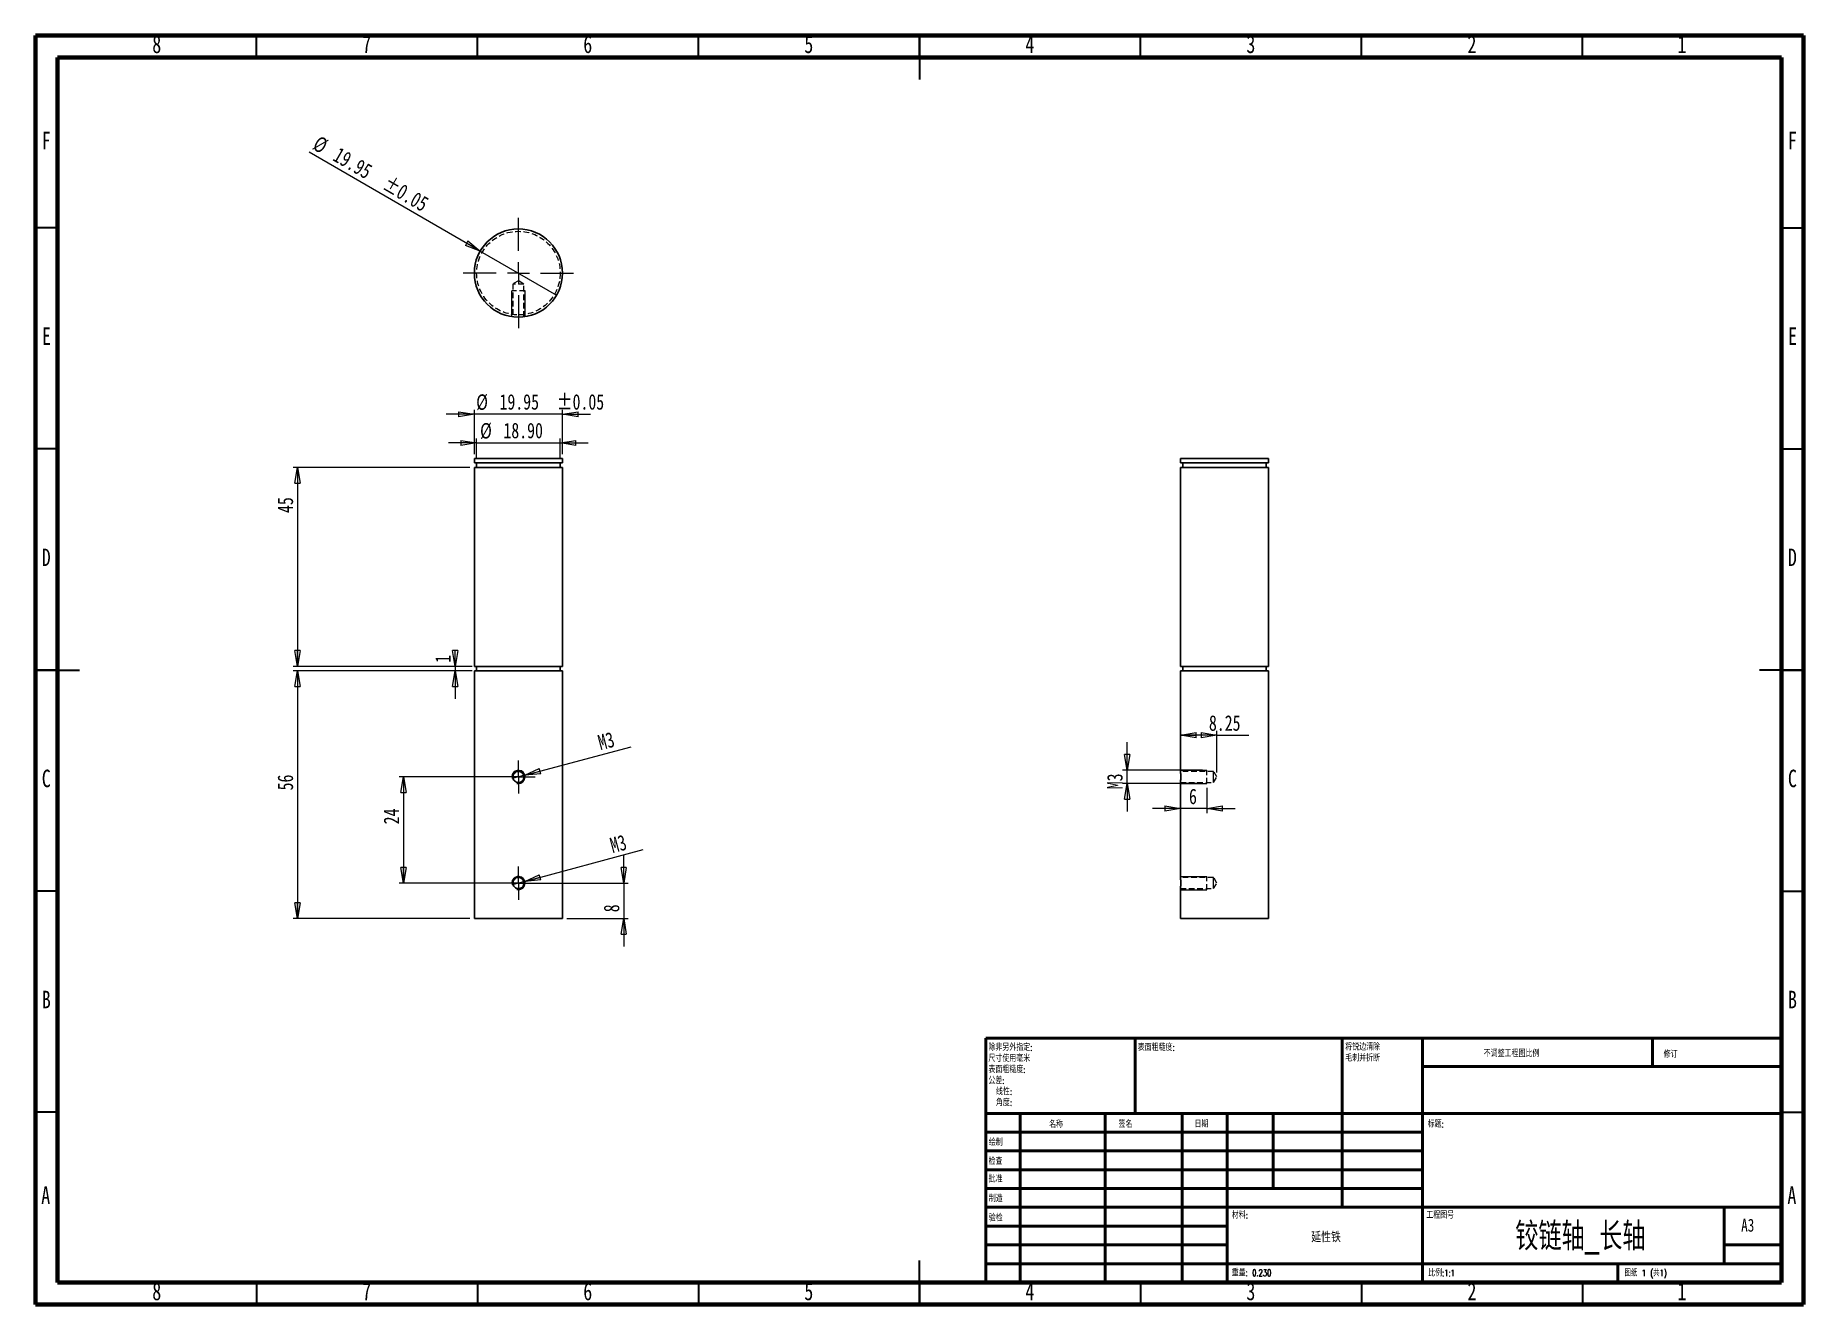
# Model space of a CAD drawing. Header units: millimetres. Extents: x 15 to 415, y 5 to 292.
import ezdxf

# ---------------------------------------------------------------- set-up
doc = ezdxf.new("R2010")
doc.units = ezdxf.units.MM
doc.linetypes.add('HIDDEN', pattern=[1.905, 1.27, -0.635])
doc.styles.add('SLDTEXTSTYLE0', font='TXT', dxfattribs={"width": 0.75})
doc.styles.add('SLDTEXTSTYLE1', font='TXT', dxfattribs={"width": 0.75, "bigfont": 'bigfont'})
doc.styles.add('SLDTEXTSTYLE2', font='TXT', dxfattribs={"width": 0.694444, "bigfont": 'bigfont'})
doc.dimstyles.new('SLDDIMSTYLE0', dxfattribs={"dimtxt": 3.5, "dimasz": 3.556, "dimexe": 0, "dimexo": 0.0625, "dimgap": 0.875, "dimtad": 1, "dimrnd": 1e-09, "dimzin": 12, "dimdsep": 46, "dimtxsty": 'SLDTEXTSTYLE0', "dimblk1": 'CLOSED', "dimblk2": 'CLOSED', "dimsah": 1, "dimcen": 0.09, "dimadec": 0, "dimazin": 3, "dimtfac": 1, "dimtofl": 0, "dimtmove": 0, "dimatfit": 3, "dimldrblk": 'CLOSED', "dimfxl": 1, "dimfrac": 2, "dimtolj": 1, "dimtzin": 12, "dimarcsym": 0})
doc.dimstyles.new('SLDDIMSTYLE1', dxfattribs={"dimtxt": 3.5, "dimasz": 3.556, "dimexe": 0, "dimexo": 0.0625, "dimgap": 0.875, "dimtad": 1, "dimrnd": 1e-09, "dimzin": 12, "dimdsep": 46, "dimtxsty": 'SLDTEXTSTYLE0', "dimblk1": 'CLOSED', "dimblk2": 'CLOSED', "dimsah": 1, "dimcen": 0.09, "dimadec": 0, "dimazin": 3, "dimtol": 1, "dimtp": 0.05, "dimtm": 0.05, "dimtfac": 1, "dimtmove": 0, "dimatfit": 0, "dimldrblk": 'CLOSED', "dimfxl": 1, "dimfrac": 2, "dimtolj": 1, "dimarcsym": 0})
doc.dimstyles.new('SLDDIMSTYLE2', dxfattribs={"dimtxt": 3.5, "dimasz": 3.556, "dimexe": 0, "dimexo": 0.0625, "dimgap": 0.875, "dimtad": 1, "dimrnd": 1e-09, "dimzin": 4, "dimdsep": 46, "dimtxsty": 'SLDTEXTSTYLE0', "dimblk1": 'CLOSED', "dimblk2": 'CLOSED', "dimsah": 1, "dimcen": 0.09, "dimadec": 0, "dimazin": 1, "dimtfac": 1, "dimtmove": 0, "dimatfit": 0, "dimldrblk": 'CLOSED', "dimfxl": 1, "dimfrac": 2, "dimtolj": 1, "dimtzin": 12, "dimarcsym": 0})
doc.dimstyles.new('SLDDIMSTYLE3', dxfattribs={"dimtxt": 3.5, "dimasz": 3.556, "dimexe": 0, "dimexo": 0.0625, "dimgap": 0.875, "dimtad": 1, "dimrnd": 1e-09, "dimzin": 12, "dimdsep": 46, "dimtxsty": 'SLDTEXTSTYLE0', "dimblk1": 'CLOSED', "dimblk2": 'CLOSED', "dimsah": 1, "dimcen": 0.09, "dimadec": 0, "dimazin": 3, "dimtfac": 1, "dimtmove": 0, "dimatfit": 0, "dimldrblk": 'CLOSED', "dimfxl": 1, "dimfrac": 2, "dimtolj": 1, "dimtzin": 12, "dimarcsym": 0})
doc.dimstyles.new('SLDDIMSTYLE4', dxfattribs={"dimtxt": 3.5, "dimasz": 3.556, "dimexe": 0, "dimexo": 0.0625, "dimgap": 0.875, "dimtad": 1, "dimrnd": 1e-09, "dimzin": 12, "dimdsep": 46, "dimtxsty": 'SLDTEXTSTYLE0', "dimblk1": 'NONE', "dimblk2": 'CLOSED', "dimsah": 1, "dimcen": 0, "dimadec": 0, "dimazin": 3, "dimtfac": 1, "dimtmove": 0, "dimatfit": 3, "dimldrblk": 'NONE', "dimfxl": 1, "dimfrac": 2, "dimtolj": 1, "dimtzin": 12, "dimarcsym": 0})
doc.dimstyles.new('SLDDIMSTYLE5', dxfattribs={"dimtxt": 3.5, "dimasz": 3.556, "dimexe": 0, "dimexo": 0.0625, "dimgap": 0.875, "dimtad": 1, "dimrnd": 1e-09, "dimzin": 12, "dimdsep": 46, "dimtxsty": 'SLDTEXTSTYLE0', "dimblk1": 'NONE', "dimblk2": 'CLOSED', "dimsah": 1, "dimcen": 0, "dimadec": 0, "dimazin": 3, "dimtol": 1, "dimtp": 0.05, "dimtm": 0.05, "dimtfac": 1, "dimtmove": 0, "dimatfit": 3, "dimldrblk": 'NONE', "dimfxl": 1, "dimfrac": 2, "dimtolj": 1, "dimarcsym": 0})

# ---------------------------------------------------------------- blocks, each defined once
blk = doc.blocks.new('SW_NOTE_0')
at = {"color": 0, "linetype": 'Continuous', "lineweight": 0, "char_height": 1.5, "attachment_point": 1, "style": 'SLDTEXTSTYLE1'}
for s, insert in [('\\M+18F9C\\M+194F1另\\M+18A4F\\M+18E77\\M+192E8:', (0, 1.93)), ('\\M+1955C\\M+196CA\\M+19165糙\\M+19378:', (0, -3.07)), ('\\M+18EDA\\M+190A1\\M+18E67\\M+19770\\M+19F7C\\M+195C4', (0, -0.57)), ('\\M+18CF6\\M+18DB7:', (0, -5.57)), ('线\\M+190AB:', (1.69, -8.07)), ('\\M+18A70\\M+19378:', (1.69, -10.57))]:
    blk.add_mtext(s, dxfattribs=dict(at, insert=insert))
blk = doc.blocks.new('SW_NOTE_1')
at = {"color": 0, "linetype": 'Continuous', "lineweight": 0, "char_height": 1.5, "attachment_point": 1, "style": 'SLDTEXTSTYLE1'}
for s, insert in [('\\M+18FAB锐边\\M+190B4\\M+18F9C', (0, 1.93)), ('\\M+196D1\\M+18E68\\M+19BF3\\M+190DC\\M+19266', (0, -0.57))]:
    blk.add_mtext(s, dxfattribs=dict(at, insert=insert))
blk = doc.blocks.new('_Closed')
at = {"color": 0, "linetype": 'ByBlock', "lineweight": -2}
for p, q in [((-1, 0.166667), (0, 0)), ((-1, 0.166667), (-1, -0.166667)), ((0, 0), (-1, -0.166667)), ((0, 0), (-1, 0))]:
    blk.add_line(p, q, dxfattribs=at)
blk = doc.blocks.new('_D')
at = {"color": 7, "linetype": 'Continuous', "lineweight": 18}
for p, q in [((113.3, 194.32), (73.3, 194.32)), ((74.3, 194.32), (74.3, 149.32)), ((113.3, 149.32), (73.3, 149.32))]:
    blk.add_line(p, q, dxfattribs=at)
at = {"color": 7, "linetype": 'Continuous', "lineweight": 18, "xscale": 3.556, "yscale": 3.556}
for p, rotation in [((74.3, 194.32), 90), ((74.3, 149.32), 270)]:
    blk.add_blockref('_Closed', p, dxfattribs=dict(at, rotation=rotation))
at = {"color": 7, "linetype": 'Continuous', "lineweight": 18, "insert": (69.79, 184), "char_height": 3.5, "attachment_point": 1, "rotation": 90, "style": 'SLDTEXTSTYLE0'}
blk.add_mtext('45', dxfattribs=at)
blk = doc.blocks.new('_D_1')
at = {"color": 7, "linetype": 'Continuous', "lineweight": 18}
for p, q in [((114.3, 206.32), (107.95, 206.32)), ((114.3, 197.32), (114.3, 207.32)), ((134.25, 206.32), (114.3, 206.32)), ((134.25, 197.32), (134.25, 207.32)), ((134.25, 206.32), (140.6, 206.32))]:
    blk.add_line(p, q, dxfattribs=at)
at = {"color": 7, "linetype": 'Continuous', "lineweight": 18, "xscale": 3.556, "yscale": 3.556}
blk.add_blockref('_Closed', (114.3, 206.32), dxfattribs=at)
at = {"color": 7, "linetype": 'Continuous', "lineweight": 18, "xscale": 3.556, "yscale": 3.556, "rotation": 180}
blk.add_blockref('_Closed', (134.25, 206.32), dxfattribs=at)
at = {"color": 7, "linetype": 'Continuous', "lineweight": 18, "char_height": 3.5, "attachment_point": 1, "style": 'SLDTEXTSTYLE0'}
for s, insert in [('%%c', (114.72, 210.83)), ('19.95', (120, 210.88)), ('±0.05', (132.95, 210.88))]:
    blk.add_mtext(s, dxfattribs=dict(at, insert=insert))
blk = doc.blocks.new('_D_2')
at = {"color": 7, "linetype": 'Continuous', "lineweight": 18}
for p, q in [((114.82, 196.32), (114.82, 200.83)), ((133.72, 196.32), (133.72, 200.83)), ((114.82, 199.83), (108.47, 199.83)), ((114.82, 199.83), (133.72, 199.83)), ((133.72, 199.83), (140.07, 199.83))]:
    blk.add_line(p, q, dxfattribs=at)
at = {"color": 7, "linetype": 'Continuous', "lineweight": 18, "xscale": 3.556, "yscale": 3.556}
blk.add_blockref('_Closed', (114.82, 199.83), dxfattribs=at)
at = {"color": 7, "linetype": 'Continuous', "lineweight": 18, "xscale": 3.556, "yscale": 3.556, "rotation": 180}
blk.add_blockref('_Closed', (133.72, 199.83), dxfattribs=at)
at = {"color": 7, "linetype": 'Continuous', "lineweight": 18, "char_height": 3.5, "attachment_point": 1, "style": 'SLDTEXTSTYLE0'}
for s, insert in [('%%c', (115.6, 204.34)), ('18.90', (120.88, 204.4))]:
    blk.add_mtext(s, dxfattribs=dict(at, insert=insert))
blk = doc.blocks.new('_D_3')
at = {"color": 7, "linetype": 'Continuous', "lineweight": 18}
for p, q in [((109.96, 149.32), (109.96, 152.73)), ((113.82, 149.32), (108.96, 149.32)), ((113.82, 148.32), (108.96, 148.32)), ((109.96, 149.32), (109.96, 148.32)), ((109.96, 148.32), (109.96, 141.97))]:
    blk.add_line(p, q, dxfattribs=at)
at = {"color": 7, "linetype": 'Continuous', "lineweight": 18, "xscale": 3.556, "yscale": 3.556}
for p, rotation in [((109.96, 149.32), 270), ((109.96, 148.32), 90)]:
    blk.add_blockref('_Closed', p, dxfattribs=dict(at, rotation=rotation))
at = {"color": 7, "linetype": 'Continuous', "lineweight": 18, "insert": (105.45, 150.14), "char_height": 3.5, "attachment_point": 1, "rotation": 90, "style": 'SLDTEXTSTYLE0'}
blk.add_mtext('1', dxfattribs=at)
blk = doc.blocks.new('_D_4')
at = {"color": 7, "linetype": 'Continuous', "lineweight": 18}
for p, q in [((113.3, 148.32), (73.3, 148.32)), ((74.3, 148.32), (74.3, 92.32)), ((113.3, 92.32), (73.3, 92.32))]:
    blk.add_line(p, q, dxfattribs=at)
at = {"color": 7, "linetype": 'Continuous', "lineweight": 18, "xscale": 3.556, "yscale": 3.556}
for p, rotation in [((74.3, 148.32), 90), ((74.3, 92.32), 270)]:
    blk.add_blockref('_Closed', p, dxfattribs=dict(at, rotation=rotation))
at = {"color": 7, "linetype": 'Continuous', "lineweight": 18, "insert": (69.79, 121.28), "char_height": 3.5, "attachment_point": 1, "rotation": 90, "style": 'SLDTEXTSTYLE0'}
blk.add_mtext('56', dxfattribs=at)
blk = doc.blocks.new('_D_5')
at = {"color": 7, "linetype": 'Continuous', "lineweight": 18}
for q in [(152.49, 107.88), (122.83, 99.93)]:
    blk.add_line((125.72, 100.71), q, dxfattribs=at)
at = {"color": 7, "linetype": 'Continuous', "lineweight": 18, "xscale": 3.556, "yscale": 3.556, "rotation": 195}
blk.add_blockref('_Closed', (125.72, 100.71), dxfattribs=at)
at = {"color": 7, "linetype": 'Continuous', "lineweight": 18, "insert": (144.68, 110.44), "char_height": 3.5, "attachment_point": 1, "rotation": 15, "style": 'SLDTEXTSTYLE0'}
blk.add_mtext('M3', dxfattribs=at)
blk = doc.blocks.new('_None')
blk = doc.blocks.new('_D_6')
at = {"color": 7, "linetype": 'Continuous', "lineweight": 18}
for q in [(149.74, 131.14), (122.83, 123.93)]:
    blk.add_line((125.72, 124.71), q, dxfattribs=at)
at = {"color": 7, "linetype": 'Continuous', "lineweight": 18, "xscale": 3.556, "yscale": 3.556, "rotation": 195}
blk.add_blockref('_Closed', (125.72, 124.71), dxfattribs=at)
at = {"color": 7, "linetype": 'Continuous', "lineweight": 18, "insert": (141.94, 133.7), "char_height": 3.5, "attachment_point": 1, "rotation": 15, "style": 'SLDTEXTSTYLE0'}
blk.add_mtext('M3', dxfattribs=at)
blk = doc.blocks.new('_D_7')
at = {"color": 7, "linetype": 'Continuous', "lineweight": 18}
for p, q in [((148.09, 100.32), (148.09, 106.67)), ((125.27, 100.32), (149.09, 100.32)), ((148.09, 100.32), (148.09, 92.32)), ((135.25, 92.32), (149.09, 92.32)), ((148.09, 92.32), (148.09, 85.97))]:
    blk.add_line(p, q, dxfattribs=at)
at = {"color": 7, "linetype": 'Continuous', "lineweight": 18, "xscale": 3.556, "yscale": 3.556}
for p, rotation in [((148.09, 100.32), 270), ((148.09, 92.32), 90)]:
    blk.add_blockref('_Closed', p, dxfattribs=dict(at, rotation=rotation))
at = {"color": 7, "linetype": 'Continuous', "lineweight": 18, "insert": (143.58, 93.72), "char_height": 3.5, "attachment_point": 1, "rotation": 90, "style": 'SLDTEXTSTYLE0'}
blk.add_mtext('8', dxfattribs=at)
blk = doc.blocks.new('_D_8')
at = {"color": 7, "linetype": 'Continuous', "lineweight": 18}
for p, q in [((123.27, 124.32), (97.3, 124.32)), ((98.3, 124.32), (98.3, 100.32)), ((123.27, 100.32), (97.3, 100.32))]:
    blk.add_line(p, q, dxfattribs=at)
at = {"color": 7, "linetype": 'Continuous', "lineweight": 18, "xscale": 3.556, "yscale": 3.556}
for p, rotation in [((98.3, 124.32), 90), ((98.3, 100.32), 270)]:
    blk.add_blockref('_Closed', p, dxfattribs=dict(at, rotation=rotation))
at = {"color": 7, "linetype": 'Continuous', "lineweight": 18, "insert": (93.79, 113.6), "char_height": 3.5, "attachment_point": 1, "rotation": 90, "style": 'SLDTEXTSTYLE0'}
blk.add_mtext('24', dxfattribs=at)
blk = doc.blocks.new('SW_CENTERMARKSYMBOL_0')
at = {"color": 0, "linetype": 'Continuous', "lineweight": 0}
for p, q in [((-2.5, 0), (-3.75, 0)), ((0, 0), (-2.5, 0)), ((0, 2.5), (0, 3.75)), ((0, 0), (0, 2.5)), ((0, 0), (0, -2.5)), ((0, 0), (2.5, 0)), ((2.5, 0), (3.75, 0)), ((0, -2.5), (0, -3.75))]:
    blk.add_line(p, q, dxfattribs=at)
blk = doc.blocks.new('SW_CENTERMARKSYMBOL_1')
at = {"color": 0, "linetype": 'Continuous', "lineweight": 0}
for p, q in [((-2.5, 0), (-3.75, 0)), ((0, 0), (-2.5, 0)), ((0, 2.5), (0, 3.75)), ((0, 0), (0, 2.5)), ((0, 0), (0, -2.5)), ((0, 0), (2.5, 0)), ((2.5, 0), (3.75, 0)), ((0, -2.5), (0, -3.75))]:
    blk.add_line(p, q, dxfattribs=at)
blk = doc.blocks.new('_D_9')
at = {"color": 7, "linetype": 'Continuous', "lineweight": 18}
for q in [(76.95, 265.57), (132.91, 233.26)]:
    blk.add_line((115.64, 243.23), q, dxfattribs=at)
at = {"color": 7, "linetype": 'Continuous', "lineweight": 18, "xscale": 3.556, "yscale": 3.556, "rotation": 330}
blk.add_blockref('_Closed', (115.64, 243.23, -52), dxfattribs=at)
at = {"color": 7, "linetype": 'Continuous', "lineweight": 18, "char_height": 3.5, "attachment_point": 1, "rotation": 330, "style": 'SLDTEXTSTYLE0'}
for s, insert in [('%%c', (79.21, 269.47)), ('19.95', (83.81, 266.88)), ('±0.05', (95.02, 260.4))]:
    blk.add_mtext(s, dxfattribs=dict(at, insert=insert))
blk = doc.blocks.new('SW_CENTERMARKSYMBOL_2')
at = {"color": 0, "linetype": 'Continuous', "lineweight": 0}
for p, q in [((0, 5), (0, 12.475)), ((-5, 0), (-12.475, 0)), ((0, 0), (-2.5, 0)), ((0, 0), (0, 2.5)), ((0, 0), (0, -2.5)), ((0, 0), (2.5, 0)), ((5, 0), (12.475, 0)), ((0, -5), (0, -12.475))]:
    blk.add_line(p, q, dxfattribs=at)
blk = doc.blocks.new('_D_10')
at = {"color": 7, "linetype": 'Continuous', "lineweight": 18}
for p, q in [((282.27, 133.75), (274.02, 133.75)), ((282.27, 125.32), (282.27, 134.75)), ((282.27, 133.75), (289.52, 133.75))]:
    blk.add_line(p, q, dxfattribs=at)
at = {"color": 7, "linetype": 'Continuous', "lineweight": 18, "xscale": 3.556, "yscale": 3.556, "rotation": 180}
blk.add_blockref('_Closed', (274.02, 133.75, -5.9), dxfattribs=at)
at = {"color": 7, "linetype": 'Continuous', "lineweight": 18, "xscale": 3.556, "yscale": 3.556}
blk.add_blockref('_Closed', (282.27, 133.75, -5.9), dxfattribs=at)
at = {"color": 7, "linetype": 'Continuous', "lineweight": 18, "insert": (280.47, 138.26), "char_height": 3.5, "attachment_point": 1, "style": 'SLDTEXTSTYLE0'}
blk.add_mtext('8.25', dxfattribs=at)
blk = doc.blocks.new('_D_11')
at = {"color": 7, "linetype": 'Continuous', "lineweight": 18}
for p, q in [((261.95, 125.82), (261.95, 132.17)), ((279.02, 125.82), (260.95, 125.82)), ((261.95, 122.82), (261.95, 125.82)), ((279.02, 122.82), (260.95, 122.82)), ((261.95, 122.82), (261.95, 116.47))]:
    blk.add_line(p, q, dxfattribs=at)
at = {"color": 7, "linetype": 'Continuous', "lineweight": 18, "xscale": 3.556, "yscale": 3.556}
for p, rotation in [((261.95, 125.82, -5.9), 270), ((261.95, 122.82, -5.9), 90)]:
    blk.add_blockref('_Closed', p, dxfattribs=dict(at, rotation=rotation))
at = {"color": 7, "linetype": 'Continuous', "lineweight": 18, "insert": (257.44, 121.54), "char_height": 3.5, "attachment_point": 1, "rotation": 90, "style": 'SLDTEXTSTYLE0'}
blk.add_mtext('M3', dxfattribs=at)
blk = doc.blocks.new('_D_12')
at = {"color": 7, "linetype": 'Continuous', "lineweight": 18}
for p, q in [((274.02, 124.57), (274.02, 116.16)), ((280.02, 121.82), (280.02, 116.16)), ((274.02, 117.16), (267.67, 117.16)), ((280.02, 117.16), (274.02, 117.16)), ((280.02, 117.16), (286.37, 117.16))]:
    blk.add_line(p, q, dxfattribs=at)
at = {"color": 7, "linetype": 'Continuous', "lineweight": 18, "xscale": 3.556, "yscale": 3.556}
blk.add_blockref('_Closed', (274.02, 117.16, -5.9), dxfattribs=at)
at = {"color": 7, "linetype": 'Continuous', "lineweight": 18, "xscale": 3.556, "yscale": 3.556, "rotation": 180}
blk.add_blockref('_Closed', (280.02, 117.16, -5.9), dxfattribs=at)
at = {"color": 7, "linetype": 'Continuous', "lineweight": 18, "insert": (275.96, 121.67), "char_height": 3.5, "attachment_point": 1, "style": 'SLDTEXTSTYLE0'}
blk.add_mtext('6', dxfattribs=at)

msp = doc.modelspace()

# ---------------------------------------------------------------- linework, layer by layer
at = {"color": 7, "linetype": 'Continuous', "lineweight": 70}
for p, q in [((15, 5), (15, 292)), ((15, 292), (415, 292)), ((415, 292), (415, 5)), ((20, 10), (20, 287)), ((20, 287), (410, 287)), ((410, 287), (410, 10)), ((410, 10), (20, 10)), ((415, 5), (15, 5))]:
    msp.add_line(p, q, dxfattribs=at)
at = {"color": 7, "linetype": 'Continuous', "lineweight": 35}
for p, q in [((65, 287), (65, 292)), ((115, 287), (115, 292)), ((165, 287), (165, 292)), ((215, 292), (215, 282)), ((215, 287), (215, 292)), ((265, 287), (265, 292)), ((315, 287), (315, 292)), ((365, 287), (365, 292)), ((20, 248.5), (15, 248.5)), ((410, 248.5), (415, 248.5)), ((20, 198.5), (15, 198.5)), ((410, 198.5), (415, 198.5)), ((15, 148.5), (25, 148.5)), ((20, 148.5), (15, 148.5)), ((415, 148.5), (405, 148.5)), ((410, 148.5), (415, 148.5)), ((20, 98.5), (15, 98.5)), ((410, 98.5), (415, 98.5)), ((20, 48.5), (15, 48.5)), ((410, 48.5), (415, 48.5)), ((215, 5), (215, 15)), ((65, 10), (65, 5)), ((115, 10), (115, 5)), ((165, 10), (165, 5)), ((215, 10), (215, 5)), ((265, 10), (265, 5)), ((315, 10), (315, 5)), ((365, 10), (365, 5))]:
    msp.add_line(p, q, dxfattribs=at)
at = {"color": 7, "linetype": 'HIDDEN', "lineweight": 18}
for p, q in [((124.274, 236.523), (123.024, 235.772)), ((125.524, 235.772), (124.274, 236.523)), ((125.774, 234.272), (122.774, 234.272)), ((125.774, 234.272), (122.774, 234.272)), ((125.524, 235.772), (123.024, 235.772)), ((123.024, 235.772), (123.024, 228.349)), ((125.524, 228.351), (125.524, 235.772)), ((281.523, 125.567), (274.023, 125.567)), ((274.1, 124.246), (274.098, 124.584)), ((280.023, 122.817), (280.023, 125.817)), ((281.523, 124.317), (281.523, 125.567)), ((282.274, 124.317), (281.523, 125.567)), ((281.523, 123.067), (281.523, 124.317)), ((281.523, 123.067), (282.274, 124.317)), ((274.023, 123.067), (281.523, 123.067)), ((281.523, 101.567), (274.023, 101.567)), ((274.1, 100.246), (274.098, 100.584)), ((280.023, 98.817), (280.023, 101.817)), ((281.523, 100.317), (281.523, 101.567)), ((282.274, 100.317), (281.523, 101.567)), ((281.523, 99.067), (281.523, 100.317)), ((281.523, 99.067), (282.274, 100.317)), ((274.023, 99.067), (281.523, 99.067))]:
    msp.add_line(p, q, dxfattribs=at)
at = {"color": 7, "linetype": 'Continuous', "lineweight": 18}
for p, q in [((122.774, 228.386), (122.774, 234.272)), ((122.774, 228.386), (122.774, 234.272)), ((125.774, 228.386), (125.774, 234.272)), ((125.774, 228.386), (125.774, 234.272)), ((274.023, 125.817), (280.023, 125.817)), ((274.023, 122.817), (280.023, 122.817)), ((274.023, 101.817), (280.023, 101.817)), ((274.023, 98.817), (280.023, 98.817))]:
    msp.add_line(p, q, dxfattribs=at)
at = {"color": 7, "linetype": 'Continuous', "lineweight": 25}
for p, q in [((114.299, 196.317), (114.299, 195.317)), ((114.299, 196.317), (124.274, 196.317)), ((124.274, 196.317), (134.249, 196.317)), ((134.249, 195.317), (134.249, 196.317)), ((274.023, 196.317), (274.023, 195.317)), ((274.023, 196.317), (293.973, 196.317)), ((293.973, 195.317), (293.973, 196.317)), ((114.299, 195.317), (124.274, 195.317)), ((114.299, 194.317), (114.299, 149.317)), ((114.299, 194.317), (124.274, 194.317)), ((114.824, 195.317), (114.824, 194.317)), ((124.274, 195.317), (134.249, 195.317)), ((124.274, 194.317), (134.249, 194.317)), ((133.724, 194.317), (133.724, 195.317)), ((134.249, 149.317), (134.249, 194.317)), ((274.023, 195.317), (293.973, 195.317)), ((274.023, 194.317), (274.023, 149.317)), ((274.023, 194.317), (293.973, 194.317)), ((274.548, 195.317), (274.548, 194.317)), ((293.448, 194.317), (293.448, 195.317)), ((293.973, 149.317), (293.973, 194.317)), ((114.299, 149.317), (124.274, 149.317)), ((114.299, 148.317), (114.299, 92.317)), ((114.299, 148.317), (124.274, 148.317)), ((114.824, 149.317), (114.824, 148.317)), ((124.274, 149.317), (134.249, 149.317)), ((124.274, 148.317), (134.249, 148.317)), ((133.724, 148.317), (133.724, 149.317)), ((134.249, 92.317), (134.249, 148.317)), ((274.023, 149.317), (293.973, 149.317)), ((274.023, 148.317), (274.023, 125.567)), ((274.023, 148.317), (293.973, 148.317)), ((274.548, 149.317), (274.548, 148.317)), ((293.448, 148.317), (293.448, 149.317)), ((293.973, 92.317), (293.973, 148.317)), ((274.023, 123.083), (274.023, 101.567)), ((274.023, 99.083), (274.023, 92.317)), ((114.299, 92.317), (124.274, 92.317)), ((124.274, 92.317), (134.249, 92.317)), ((274.023, 92.317), (293.973, 92.317))]:
    msp.add_line(p, q, dxfattribs=at)
at = {"color": 7, "linetype": 'Continuous', "lineweight": 50}
for p, q in [((230, 65.25), (410, 65.25)), ((230, 65.25), (230, 10)), ((263.8, 48.25), (263.8, 65.25)), ((310.6, 65.25), (310.6, 27)), ((328.8, 65.25), (328.8, 10)), ((380.8, 58.875), (380.8, 65.25)), ((410, 58.875), (328.8, 58.875)), ((410, 48.25), (230, 48.25)), ((237.8, 48.25), (237.8, 10)), ((256.991, 48.25), (256.991, 10)), ((274.399, 48.25), (274.399, 10)), ((284.6, 10), (284.6, 48.25)), ((295, 31.25), (295, 48.25)), ((328.8, 44), (230, 44)), ((328.8, 39.75), (230, 39.75)), ((328.8, 35.5), (230, 35.5)), ((328.8, 31.25), (230, 31.25)), ((284.6, 27), (230, 27)), ((284.6, 27), (410, 27)), ((397, 14.25), (397, 27)), ((284.6, 22.75), (230, 22.75)), ((284.6, 18.5), (230, 18.5)), ((410, 18.5), (397, 18.5)), ((230, 14.25), (410, 14.25)), ((373, 10), (373, 14.25))]:
    msp.add_line(p, q, dxfattribs=at)
at = {"color": 7, "linetype": 'Continuous', "lineweight": 25}
msp.add_circle((124.274, 238.247), 9.975, dxfattribs=at)
at = {"color": 7, "linetype": 'HIDDEN', "lineweight": 18}
msp.add_circle((124.274, 238.247), 9.45, dxfattribs=at)
at = {"color": 7, "linetype": 'Continuous', "lineweight": 18}
for centre in [(124.274, 124.317), (124.274, 100.317)]:
    msp.add_arc(centre, 1.5, 255, 195, dxfattribs=at)
at = {"color": 7, "linetype": 'Continuous', "lineweight": 25}
for points, knots in [([(125.524, 124.317), (125.524, 124.152), (125.492, 123.99), (125.366, 123.687), (125.273, 123.549), (125.043, 123.318), (124.904, 123.225), (124.603, 123.1), (124.438, 123.068), (124.193, 123.067), (124.111, 123.076), (123.95, 123.107), (123.872, 123.131), (123.645, 123.225), (123.507, 123.317), (123.274, 123.55), (123.182, 123.687), (123.088, 123.914), (123.065, 123.992), (123.033, 124.152), (123.024, 124.235), (123.024, 124.48), (123.057, 124.645), (123.182, 124.946), (123.274, 125.085), (123.505, 125.316), (123.643, 125.409), (123.946, 125.535), (124.108, 125.567), (124.439, 125.568), (124.601, 125.535), (124.904, 125.41), (125.042, 125.317), (125.273, 125.087), (125.366, 124.948), (125.491, 124.647), (125.524, 124.483), (125.524, 124.317)], [0, 0, 0, 0, 0.0625, 0.0625, 0.125, 0.125, 0.1875, 0.1875, 0.25, 0.25, 0.28125, 0.28125, 0.3125, 0.3125, 0.375, 0.375, 0.4375, 0.4375, 0.46875, 0.46875, 0.5, 0.5, 0.5625, 0.5625, 0.625, 0.625, 0.6875, 0.6875, 0.75, 0.75, 0.8125, 0.8125, 0.875, 0.875, 0.9375, 0.9375, 1, 1, 1, 1]), ([(274.023, 125.567), (274.025, 125.554), (274.028, 125.527), (274.052, 125.315), (274.08, 125), (274.099, 124.647), (274.101, 124.412), (274.101, 124.317)], [0, 0, 0, 0, 0.212157, 0.4252758, 0.6398181, 0.8550872, 1, 1, 1, 1]), ([(274.101, 124.317), (274.1, 124.178), (274.096, 123.898), (274.071, 123.524), (274.044, 123.243), (274.025, 123.083), (274.025, 123.083), (274.025, 123.083)], [0, 0, 0, 0, 0.213689, 0.4273373, 0.6420428, 0.8574497, 1, 1, 1, 1]), ([(125.524, 100.317), (125.524, 100.152), (125.492, 99.99), (125.366, 99.687), (125.273, 99.549), (125.043, 99.318), (124.904, 99.225), (124.603, 99.1), (124.438, 99.068), (124.193, 99.067), (124.111, 99.076), (123.95, 99.107), (123.872, 99.131), (123.645, 99.225), (123.507, 99.317), (123.274, 99.55), (123.182, 99.687), (123.088, 99.914), (123.065, 99.992), (123.033, 100.152), (123.024, 100.235), (123.024, 100.48), (123.057, 100.645), (123.182, 100.946), (123.274, 101.085), (123.505, 101.316), (123.643, 101.409), (123.946, 101.535), (124.108, 101.567), (124.439, 101.568), (124.601, 101.535), (124.904, 101.41), (125.042, 101.317), (125.273, 101.087), (125.366, 100.948), (125.491, 100.647), (125.524, 100.483), (125.524, 100.317)], [0, 0, 0, 0, 0.0625, 0.0625, 0.125, 0.125, 0.1875, 0.1875, 0.25, 0.25, 0.28125, 0.28125, 0.3125, 0.3125, 0.375, 0.375, 0.4375, 0.4375, 0.46875, 0.46875, 0.5, 0.5, 0.5625, 0.5625, 0.625, 0.625, 0.6875, 0.6875, 0.75, 0.75, 0.8125, 0.8125, 0.875, 0.875, 0.9375, 0.9375, 1, 1, 1, 1]), ([(274.023, 101.567), (274.025, 101.554), (274.028, 101.527), (274.052, 101.315), (274.08, 101), (274.099, 100.647), (274.101, 100.412), (274.101, 100.317)], [0, 0, 0, 0, 0.212157, 0.4252758, 0.6398181, 0.8550872, 1, 1, 1, 1]), ([(274.101, 100.317), (274.1, 100.178), (274.096, 99.898), (274.071, 99.524), (274.044, 99.243), (274.025, 99.083), (274.025, 99.083), (274.025, 99.083)], [0, 0, 0, 0, 0.213689, 0.4273373, 0.6420428, 0.8574497, 1, 1, 1, 1])]:
    msp.add_open_spline(points, degree=3, knots=knots, dxfattribs=at)

# ---------------------------------------------------------------- block references
at = {"color": 7, "linetype": 'Continuous', "lineweight": 0}
for name, p in [('SW_CENTERMARKSYMBOL_2', (124.274, 238.247)), ('SW_CENTERMARKSYMBOL_1', (124.274, 124.317)), ('SW_CENTERMARKSYMBOL_0', (124.274, 100.317)), ('SW_NOTE_0', (230.594, 61.987)), ('SW_NOTE_1', (311.309, 62.069))]:
    msp.add_blockref(name, p, dxfattribs=at)

# ---------------------------------------------------------------- texts
for s, insert, char_height, attachment_point, style in [('8', (42.46, 291.968), 3.969, 2, 'SLDTEXTSTYLE0'), ('7', (89.96, 291.968), 3.969, 2, 'SLDTEXTSTYLE0'), ('6', (139.96, 291.968), 3.969, 2, 'SLDTEXTSTYLE0'), ('5', (189.96, 291.968), 3.969, 2, 'SLDTEXTSTYLE0'), ('4', (239.96, 291.968), 3.969, 2, 'SLDTEXTSTYLE0'), ('3', (289.96, 291.968), 3.969, 2, 'SLDTEXTSTYLE0'), ('2', (339.96, 291.968), 3.969, 2, 'SLDTEXTSTYLE0'), ('1', (387.46, 291.968), 3.969, 2, 'SLDTEXTSTYLE0'), ('F', (17.458, 270.218), 3.969, 2, 'SLDTEXTSTYLE0'), ('F', (412.458, 270.218), 3.969, 2, 'SLDTEXTSTYLE0'), ('E', (17.508, 225.968), 3.969, 2, 'SLDTEXTSTYLE0'), ('E', (412.508, 225.968), 3.969, 2, 'SLDTEXTSTYLE0'), ('D', (17.453, 175.968), 3.969, 2, 'SLDTEXTSTYLE0'), ('D', (412.453, 175.968), 3.969, 2, 'SLDTEXTSTYLE0'), ('C', (17.459, 125.968), 3.969, 2, 'SLDTEXTSTYLE0'), ('C', (412.459, 125.968), 3.969, 2, 'SLDTEXTSTYLE0'), ('B', (17.471, 75.968), 3.969, 2, 'SLDTEXTSTYLE0'), ('B', (412.471, 75.968), 3.969, 2, 'SLDTEXTSTYLE0'), ('\\M+1955C\\M+196CA\\M+19165糙\\M+19378:', (264.371, 63.919), 1.5, 1, 'SLDTEXTSTYLE1'), ('\\M+19573调\\M+190AE\\M+18D48\\M+192F6图\\M+194E4\\M+197E1', (342.615, 62.533), 1.5, 1, 'SLDTEXTSTYLE1'), ('\\M+18F43订', (383.328, 62.335), 1.5, 1, 'SLDTEXTSTYLE1'), ('\\M+196BC\\M+18FCC', (244.322, 46.501), 1.5, 1, 'SLDTEXTSTYLE1'), ('签\\M+196BC', (260.034, 46.562), 1.5, 1, 'SLDTEXTSTYLE1'), ('\\M+193FA\\M+18AFA', (277.215, 46.576), 1.5, 1, 'SLDTEXTSTYLE1'), ('标题:', (329.956, 46.576), 1.5, 1, 'SLDTEXTSTYLE1'), ('绘\\M+190A7', (230.685, 42.43), 1.5, 1, 'SLDTEXTSTYLE1'), ('检查', (230.624, 38.154), 1.5, 1, 'SLDTEXTSTYLE1'), ('\\M+194E1\\M+18F79', (230.622, 34.177), 1.5, 1, 'SLDTEXTSTYLE1'), ('A', (17.34, 31.718), 3.969, 2, 'SLDTEXTSTYLE0'), ('\\M+190A7\\M+191A2', (230.682, 29.734), 1.5, 1, 'SLDTEXTSTYLE1'), ('A', (412.34, 31.718), 3.969, 2, 'SLDTEXTSTYLE0'), ('验检', (230.677, 25.35), 1.5, 1, 'SLDTEXTSTYLE1'), ('\\M+18DDE\\M+197BF:', (285.646, 25.986), 1.5, 1, 'SLDTEXTSTYLE1'), ('\\M+18D48\\M+192F6图\\M+18D86', (329.629, 25.986), 1.5, 1, 'SLDTEXTSTYLE1'), ('铰链轴_长轴', (364.504, 23.607), 6.35, 2, 'SLDTEXTSTYLE1'), ('A3', (400.871, 24.406), 2.9104, 1, 'SLDTEXTSTYLE0'), ('\\M+18984\\M+190AB铁', (306.967, 21.486), 2.38125, 2, 'SLDTEXTSTYLE1'), ('\\M+18F64\\M+197CA: 0.230', (285.618, 12.949), 1.4986, 1, 'SLDTEXTSTYLE1'), ('\\M+194E4\\M+197E1:1:1', (330.074, 12.9), 1.5, 1, 'SLDTEXTSTYLE1'), ('图纸 1 (\\M+18BA41)', (374.478, 12.9), 1.5, 1, 'SLDTEXTSTYLE2'), ('8', (42.46, 9.968), 3.969, 2, 'SLDTEXTSTYLE0'), ('7', (89.96, 9.968), 3.969, 2, 'SLDTEXTSTYLE0'), ('6', (139.96, 9.968), 3.969, 2, 'SLDTEXTSTYLE0'), ('5', (189.96, 9.968), 3.969, 2, 'SLDTEXTSTYLE0'), ('4', (239.96, 9.968), 3.969, 2, 'SLDTEXTSTYLE0'), ('3', (289.96, 9.968), 3.969, 2, 'SLDTEXTSTYLE0'), ('2', (339.96, 9.968), 3.969, 2, 'SLDTEXTSTYLE0'), ('1', (387.46, 9.968), 3.969, 2, 'SLDTEXTSTYLE0')]:
    msp.add_mtext(s, dxfattribs=dict(at, insert=insert, char_height=char_height, attachment_point=attachment_point, style=style))

# ---------------------------------------------------------------- dimensions: what is measured, and where the dimension line sits
at = {"color": 7, "linetype": 'Continuous', "lineweight": 18}
dim = msp.add_diameter_dim_2p(p1=(132.913, 233.26), p2=(115.636, 243.235), dimstyle='SLDDIMSTYLE5', dxfattribs=at)
dim.commit()
dim.dimension.update_dxf_attribs({"geometry": '_D_9', "text_midpoint": (89.783, 258.161), "dimtype": 163})
for base, p1, p2, dimstyle, picture, middle in [((114.299, 206.317), (134.249, 196.317), (114.299, 196.317), 'SLDDIMSTYLE1', '_D_1', (129.63, 206.317)), ((133.724, 199.831), (114.824, 195.317), (133.724, 195.317), 'SLDDIMSTYLE2', '_D_2', (124.059, 199.831))]:
    dim = msp.add_linear_dim(base=base, p1=p1, p2=p2, text='%%c<>', dimstyle=dimstyle, dxfattribs=at)
    dim.commit()
    dim.dimension.update_dxf_attribs({"geometry": picture, "text_midpoint": middle, "dimtype": 160})
for base, p1, p2, dimstyle, picture, middle in [((74.299, 149.317), (114.299, 194.317), (114.299, 149.317), 'SLDDIMSTYLE0', '_D', (74.299, 186.59)), ((109.965, 148.317), (114.824, 149.317), (114.824, 148.317), 'SLDDIMSTYLE3', '_D_3', (109.965, 151.437)), ((74.299, 92.317), (114.299, 148.317), (114.299, 92.317), 'SLDDIMSTYLE0', '_D_4', (74.299, 123.867)), ((98.299, 100.317), (124.274, 124.317), (124.274, 100.317), 'SLDDIMSTYLE0', '_D_8', (98.299, 116.183)), ((148.093, 92.317), (124.274, 100.317), (134.249, 92.317), 'SLDDIMSTYLE3', '_D_7', (148.093, 95.011))]:
    dim = msp.add_linear_dim(base=base, p1=p1, p2=p2, angle=90, dimstyle=dimstyle, dxfattribs=at)
    dim.commit()
    dim.dimension.update_dxf_attribs({"geometry": picture, "text_midpoint": middle, "dimtype": 160})
for base, p1, dimstyle, picture, middle in [((274.023, 133.748), (282.274, 124.317), 'SLDDIMSTYLE0', '_D_10', (284.991, 133.748)), ((274.023, 117.163), (280.023, 122.817), 'SLDDIMSTYLE3', '_D_12', (277.257, 117.163))]:
    dim = msp.add_linear_dim(base=base, p1=p1, p2=(274.023, 125.567), dimstyle=dimstyle, dxfattribs=at)
    dim.commit()
    dim.dimension.update_dxf_attribs({"geometry": picture, "text_midpoint": middle, "dimtype": 160})
for p1, p2, picture, middle in [((122.825, 123.929), (125.723, 124.706), '_D_6', (146.58, 130.294)), ((122.825, 99.929), (125.723, 100.706), '_D_5', (149.308, 107.025))]:
    dim = msp.add_diameter_dim_2p(p1=p1, p2=p2, text='M3', dimstyle='SLDDIMSTYLE4', override={"dimpost": '<>'}, dxfattribs=at)
    dim.commit()
    dim.dimension.update_dxf_attribs({"geometry": picture, "text_midpoint": middle, "dimtype": 163})
dim = msp.add_linear_dim(base=(261.947, 125.817), p1=(280.023, 122.817), p2=(280.023, 125.817), angle=90, text='M3', dimstyle='SLDDIMSTYLE3', dxfattribs=at)
dim.commit()
dim.dimension.update_dxf_attribs({"geometry": '_D_11', "text_midpoint": (261.947, 124.977), "dimtype": 160})

doc.saveas('drawing.dxf')
